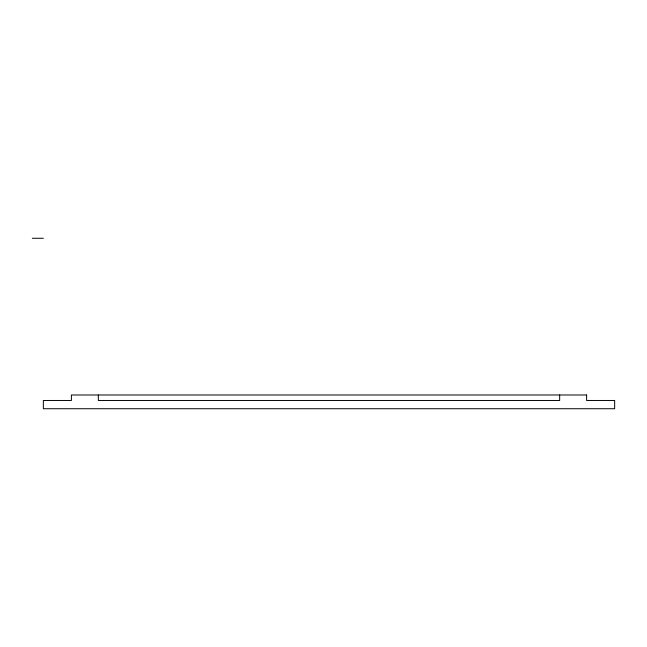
<?xml version="1.0" encoding="UTF-8"?>
<svg xmlns="http://www.w3.org/2000/svg" width="647" height="647" viewBox="0 0 647 647"><rect width="100%" height="100%" fill="white"/><g stroke="black" fill="none" stroke-linecap="round" stroke-linejoin="round"><path stroke-width="0.97" d="M32.35 238.274L43.349 238.274M559.663 394.985L559.663 400.477L98.336 400.477L98.336 394.985M586.611 394.985L71.388 394.985L71.388 400.477L43.349 400.477L43.349 408.726L614.65 408.726L614.65 400.477L586.611 400.477L586.611 394.985"/></g></svg>
